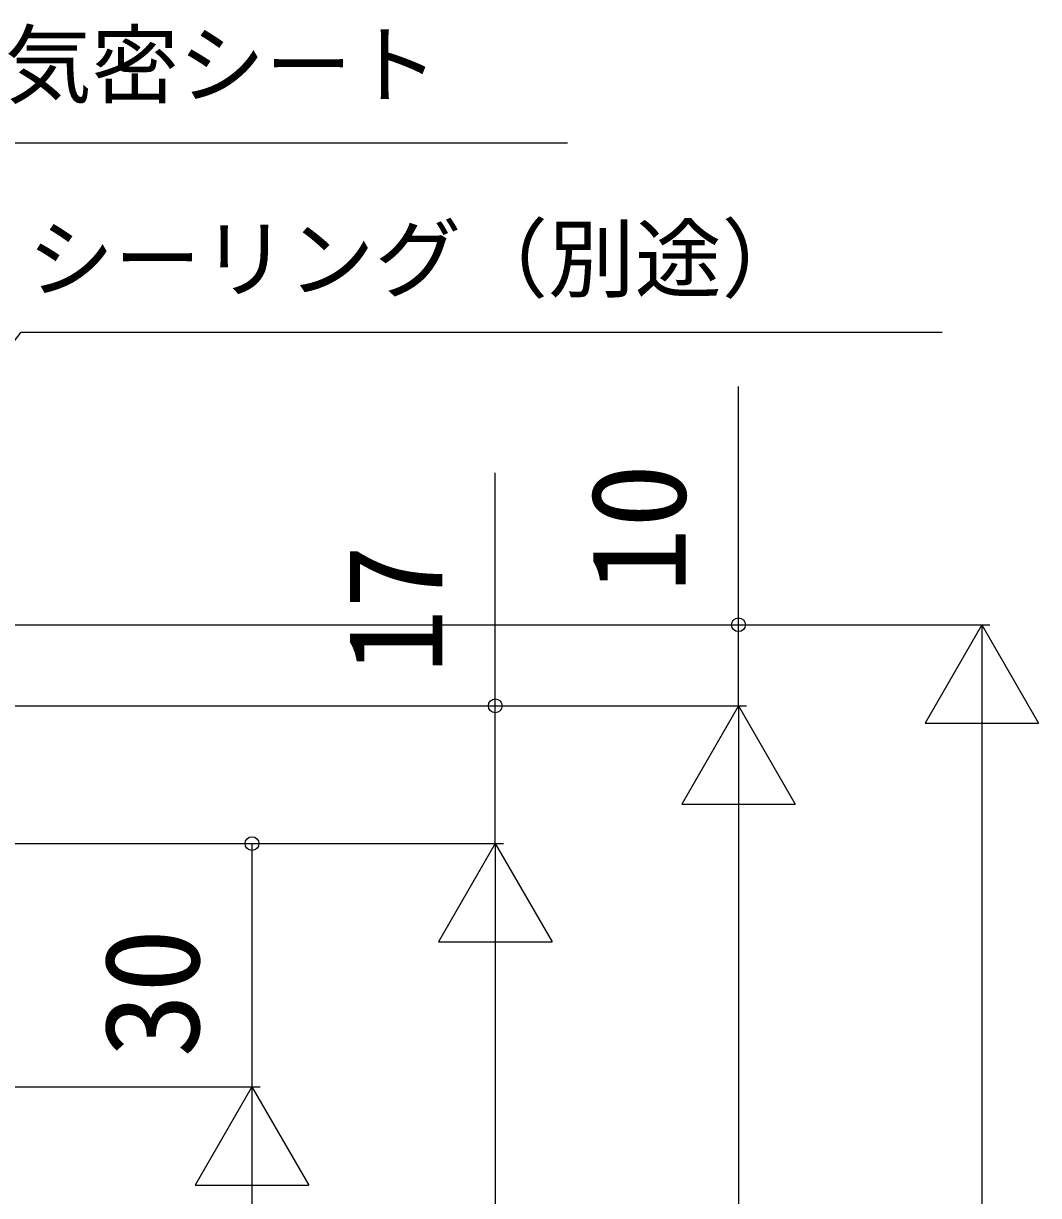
# Model space of a CAD drawing. Units: millimetres, scale not verified. Extents: x -700 to 700, y -1044 to 1038.
# Drawn here: x 131.4 to 256.6, y 531.9 to 676.5 of the extents above; entities that cross this region are included whole.
import ezdxf
from ezdxf.enums import TextEntityAlignment as Align

# ---------------------------------------------------------------- set-up
doc = ezdxf.new("R2010")
doc.units = ezdxf.units.MM
doc.header["$LTSCALE"] = 6
doc.layers.add('0-8_YKK_D', color=6, linetype='Continuous')
doc.styles.add('ＭＳ ゴシック', font='')
doc.styles.get('ＭＳ ゴシック').set_extended_font_data('MS Gothic')

msp = doc.modelspace()

# ---------------------------------------------------------------- linework, layer by layer
at = {"layer": '0-8_YKK_D'}
for p, q in [((79.634, 602.355), (250.634, 602.355)), ((79.634, 602.355), (220.634, 602.355)), ((249.634, 602.355), (242.634, 590.231)), ((249.634, 602.355), (256.634, 590.231)), ((249.634, 602.355), (249.634, 578.107)), ((78.633, 592.357), (220.634, 592.357)), ((78.633, 592.357), (190.634, 592.357)), ((78.633, 592.357), (220.634, 592.357)), ((219.634, 592.357), (212.634, 580.232)), ((219.634, 592.357), (226.634, 580.232)), ((219.634, 592.357), (219.634, 568.108)), ((242.634, 590.231), (256.634, 590.231)), ((249.634, 588.355), (249.634, 89.354)), ((212.634, 580.232), (226.634, 580.232)), ((219.634, 578.357), (219.634, 89.354)), ((78.134, 575.357), (160.634, 575.357)), ((78.334, 575.357), (190.634, 575.357)), ((78.334, 575.357), (190.634, 575.357)), ((159.634, 575.357), (159.634, 545.357)), ((189.634, 575.357), (182.634, 563.232)), ((189.634, 575.357), (196.634, 563.232)), ((189.634, 575.357), (189.634, 551.108)), ((182.634, 563.232), (196.634, 563.232)), ((189.634, 561.357), (189.634, 89.357)), ((63.634, 545.357), (160.634, 545.357)), ((63.634, 545.357), (160.634, 545.357)), ((159.634, 545.357), (152.634, 533.232)), ((159.634, 545.357), (166.634, 533.232)), ((159.634, 545.357), (159.634, 521.108)), ((152.634, 533.232), (166.634, 533.232))]:
    msp.add_line(p, q, dxfattribs=at)
for points in [[(78.634, 595.07), (80.709, 597.763), (130.055, 661.82), (198.56, 661.82)], [(101.478, 599.863), (103.551, 602.558), (131.175, 638.46), (244.753, 638.46)], [(219.634, 592.357), (219.634, 602.355), (219.634, 631.755)], [(189.634, 575.357), (189.634, 592.357), (189.634, 621.12)]]:
    msp.add_lwpolyline(points, dxfattribs=at)
for centre in [(219.634, 602.355), (189.634, 592.357), (159.634, 575.357)]:
    msp.add_circle(centre, 0.85, dxfattribs=at)

# ---------------------------------------------------------------- texts
at = {"layer": '0-8_YKK_D', "style": 'ＭＳ ゴシック'}
for s, p in [('気密シート', (129.155, 665.184)), ('シーリング（別途）', (131.946, 641.237))]:
    msp.add_text(s, height=7.845, dxfattribs=at).set_placement(p, align=Align.BOTTOM_LEFT)
for s, p in [('10', (216.634, 606.301)), ('17', (186.634, 596.302)), ('30', (156.634, 548.936))]:
    msp.add_text(s, height=11.73, rotation=90, dxfattribs=at).set_placement(p, align=Align.BOTTOM_LEFT)

doc.saveas('drawing.dxf')
